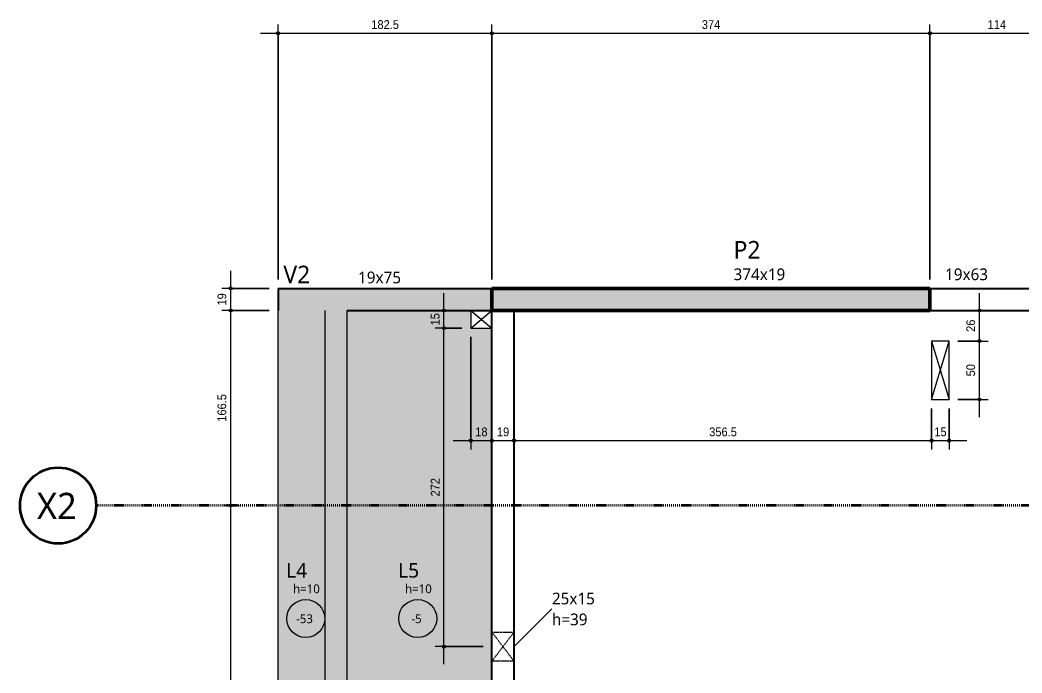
# Model space of a CAD drawing. Header units: centimetres. Extents: x -1897 to 22038, y -1268 to 84208.
# Drawn here: x -1897 to -1042, y 81 to 638 of the extents above; entities that cross this region are included whole.
import ezdxf

# ---------------------------------------------------------------- set-up
doc = ezdxf.new("R2010")
doc.units = ezdxf.units.CM
for name, pattern in [('Dash dot', [1.5875, 0.635, -0.47625, 0, -0.47625]), ('Hidden', [0.714375, 0.47625, -0.238125]), ('Traço', [0.635, 0.3175, -0.3175])]:
    doc.linetypes.add(name, pattern=pattern)
for name, color, linetype, lineweight in [('A-ANNO-DIMS', 7, 'Continuous', 9), ('A-ANNO-DIMS-50', 7, 'Continuous', 9), ('A-DETL', 7, 'Hidden', 18), ('A-FLOR', 7, 'Continuous', 18), ('A-FLOR-IDEN', 7, 'Continuous', 9), ('A-GENM', 7, 'Continuous', 18), ('A-GENM-HDLN', 7, 'Traço', 18), ('A-GENM-IDEN', 7, 'Continuous', 9), ('S-BEAM', 7, 'Continuous', 18), ('S-BEAM-IDEN', 7, 'Continuous', 9), ('S-COLS', 7, 'Continuous', 18), ('S-COLS-IDEN', 7, 'Continuous', 9), ('S-GRID', 7, 'Continuous', 9), ('S-GRID-IDEN', 7, 'Continuous', 9)]:
    doc.layers.add(name, color=color, linetype=linetype, lineweight=lineweight)
doc.styles.add('Arial_1', font='arial.ttf', dxfattribs={"width": 0.9, "height": 7.5})
doc.styles.add('Gadugi', font='gadugi.ttf', dxfattribs={"height": 15})
doc.styles.add('Gadugi_1', font='gadugi.ttf', dxfattribs={"height": 10})
doc.styles.add('Gadugi_3', font='gadugi.ttf', dxfattribs={"height": 7.5})
doc.styles.add('Gadugi_4', font='gadugi.ttf', dxfattribs={"height": 12.5})
doc.styles.add('Gadugi_5', font='gadugi.ttf', dxfattribs={"height": 22.5})
doc.dimstyles.new('PED_R80_1_5mm_ACIMA_As_ESQ__R00', dxfattribs={"dimscale": 30.48, "dimtxt": 7.651945, "dimasz": 0.328084, "dimexe": 0.246063, "dimexo": 0.246063, "dimgap": 0.049213, "dimtad": 1, "dimdec": 1, "dimrnd": 0.5, "dimdsep": 46, "dimtxsty": 'Arial_1', "dimblk1": 'DOTSMALL', "dimblk2": 'DOTSMALL', "dimsah": 1, "dimcen": 0.09, "dimdle": 0.492126, "dimazin": 0, "dimtfac": 1, "dimtdec": 4, "dimtix": 1, "dimtmove": 0, "dimatfit": 3, "dimfxl": 1, "dimtvp": 1, "dimtolj": 1, "dimtzin": 0, "dimarcsym": 2})
doc.dimstyles.new('PED_R80_1_5mm_ACIMA_As_ESQ__R00_3', dxfattribs={"dimscale": 30.48, "dimtxt": 7.651945, "dimasz": 0.328084, "dimexe": 0.246063, "dimexo": 0.246063, "dimgap": 0.049213, "dimtad": 1, "dimdec": 1, "dimrnd": 0.5, "dimdsep": 46, "dimtxsty": 'Arial_1', "dimblk1": 'DOTSMALL', "dimblk2": 'DOTSMALL', "dimsah": 1, "dimcen": 0.09, "dimdle": 0.492126, "dimazin": 0, "dimtfac": 1, "dimtdec": 4, "dimtix": 1, "dimtmove": 0, "dimatfit": 3, "dimfxl": 1, "dimtvp": 1, "dimtolj": 1, "dimtzin": 0, "dimarcsym": 2})

# ---------------------------------------------------------------- blocks, each defined once
blk = doc.blocks.new('PED_FURO_RETANGULAR_R04_2020 _INSTÂNCIA_ - FURO RET-3744103-PL K 100 - FORMA DO 6º PAVIMENTO')
at = {"layer": 'A-GENM-HDLN'}
for p, q in [((-12.5, -9.5), (-12.5, 9.5)), ((-12.49, 9.5), (12.49, -9.5)), ((-12.49, -9.5), (12.49, 9.5)), ((12.5, 9.5), (12.5, -9.5))]:
    blk.add_line(p, q, dxfattribs=at)
blk = doc.blocks.new('PED_TAG_LAJE_R01 - TÍTULO_ESPESSURA_REBAIXO-2413107-PL K 100 - FORMA DO 6º PAVIMENTO')
at = {"layer": 'A-FLOR-IDEN'}
blk.add_circle((-0.046, -0.667), 0.325, dxfattribs=at)
blk = doc.blocks.new('Eixo - X2-2173052-PL K 100 - FORMA DO 6º PAVIMENTO')
at = {"layer": 'S-GRID-IDEN', "color": 114, "lineweight": 35, "true_color": 0x00b050}
blk.add_circle((0, 0), 0.65, dxfattribs=at)
blk = doc.blocks.new('DIMBLOCK95-PL K 100 - FORMA DO 6º PAVIMENTO')
at = {"layer": 'A-ANNO-DIMS-50', "true_color": 0x000032}
h = blk.add_hatch(color=178, dxfattribs=at)
edge = h.paths.add_edge_path(flags=0)
edge.add_arc((-1677, 627), 1.25, 0, 360)
h = blk.add_hatch(color=178, dxfattribs=at)
edge = h.paths.add_edge_path(flags=0)
edge.add_arc((-1494.5, 627), 1.25, 0, 360)
at = {"layer": 'A-ANNO-DIMS-50', "color": 178, "true_color": 0x000032}
for p, q in [((-1677, 416.75), (-1677, 634.5)), ((-1494.5, 416.75), (-1494.5, 634.5)), ((-1692, 627), (-1494.5, 627)), ((-1677, 627), (-1677, 416.75)), ((-1494.5, 627), (-1494.5, 416.75))]:
    blk.add_line(p, q, dxfattribs=at)
for centre in [(-1677, 627), (-1494.5, 627)]:
    blk.add_circle(centre, 1.25, dxfattribs=at)
at = {"layer": 'A-ANNO-DIMS-50', "color": 0, "insert": (-1597.4, 638.23), "char_height": 7.5, "width": 27.9708, "attachment_point": 1, "line_spacing_factor": 0.941778, "style": 'Arial_1'}
blk.add_mtext('182.5', dxfattribs=at)
blk = doc.blocks.new('_DotSmall')
at = {"color": 0, "linetype": 'ByBlock', "const_width": 0.5}
blk.add_lwpolyline([(-0.0625, 0, 1), (0.0625, 0, 1)], format="xyb", close=True, dxfattribs=at)
blk = doc.blocks.new('DIMBLOCK96-PL K 100 - FORMA DO 6º PAVIMENTO')
at = {"layer": 'A-ANNO-DIMS-50', "true_color": 0x000032}
h = blk.add_hatch(color=178, dxfattribs=at)
edge = h.paths.add_edge_path(flags=0)
edge.add_arc((-1494.5, 627), 1.25, 0, 360)
h = blk.add_hatch(color=178, dxfattribs=at)
edge = h.paths.add_edge_path(flags=0)
edge.add_arc((-1120.5, 627), 1.25, 0, 360)
at = {"layer": 'A-ANNO-DIMS-50', "color": 178, "true_color": 0x000032}
for p, q in [((-1494.5, 416.75), (-1494.5, 634.5)), ((-1120.5, 416.75), (-1120.5, 634.5)), ((-1494.5, 627), (-1120.5, 627)), ((-1494.5, 627), (-1494.5, 416.75)), ((-1120.5, 627), (-1120.5, 416.75))]:
    blk.add_line(p, q, dxfattribs=at)
for centre in [(-1494.5, 627), (-1120.5, 627)]:
    blk.add_circle(centre, 1.25, dxfattribs=at)
at = {"layer": 'A-ANNO-DIMS-50', "color": 0, "insert": (-1315.27, 638.23), "char_height": 7.5, "width": 18.6472, "attachment_point": 1, "line_spacing_factor": 0.941778, "style": 'Arial_1'}
blk.add_mtext('374', dxfattribs=at)
blk = doc.blocks.new('DIMBLOCK97-PL K 100 - FORMA DO 6º PAVIMENTO')
at = {"layer": 'A-ANNO-DIMS-50', "true_color": 0x000032}
h = blk.add_hatch(color=178, dxfattribs=at)
edge = h.paths.add_edge_path(flags=0)
edge.add_arc((-1120.5, 627), 1.25, 0, 360)
h = blk.add_hatch(color=178, dxfattribs=at)
edge = h.paths.add_edge_path(flags=0)
edge.add_arc((-1006.5, 627), 1.25, 0, 360)
at = {"layer": 'A-ANNO-DIMS-50', "color": 178, "true_color": 0x000032}
for p, q in [((-1120.5, 416.75), (-1120.5, 634.5)), ((-1006.5, 573), (-1006.5, 634.5)), ((-1120.5, 627), (-1006.5, 627)), ((-1120.5, 627), (-1120.5, 416.75)), ((-1006.5, 627), (-1006.5, 573))]:
    blk.add_line(p, q, dxfattribs=at)
for centre in [(-1120.5, 627), (-1006.5, 627)]:
    blk.add_circle(centre, 1.25, dxfattribs=at)
at = {"layer": 'A-ANNO-DIMS-50', "color": 0, "insert": (-1071.27, 638.23), "char_height": 7.5, "width": 18.6472, "attachment_point": 1, "line_spacing_factor": 0.941778, "style": 'Arial_1'}
blk.add_mtext('114', dxfattribs=at)
blk = doc.blocks.new('DIMBLOCK110-PL K 100 - FORMA DO 6º PAVIMENTO')
at = {"layer": 'A-ANNO-DIMS-50', "true_color": 0x000032}
h = blk.add_hatch(color=178, dxfattribs=at)
edge = h.paths.add_edge_path(flags=0)
edge.add_arc((-1717.5, 409.25), 1.25, 0, 360)
h = blk.add_hatch(color=178, dxfattribs=at)
edge = h.paths.add_edge_path(flags=0)
edge.add_arc((-1717.5, 390.25), 1.25, 0, 360)
at = {"layer": 'A-ANNO-DIMS-50', "color": 178, "true_color": 0x000032}
for p, q in [((-1717.5, 424.25), (-1717.5, 390.25)), ((-1684.5, 409.25), (-1725, 409.25)), ((-1717.5, 409.25), (-1684.5, 409.25)), ((-1684.5, 390.25), (-1725, 390.25)), ((-1717.5, 390.25), (-1684.5, 390.25))]:
    blk.add_line(p, q, dxfattribs=at)
for centre in [(-1717.5, 409.25), (-1717.5, 390.25)]:
    blk.add_circle(centre, 1.25, dxfattribs=at)
at = {"layer": 'A-ANNO-DIMS-50', "color": 0, "insert": (-1728.74, 394.57), "char_height": 7.5, "width": 12.4315, "attachment_point": 1, "rotation": 90, "line_spacing_factor": 0.941778, "style": 'Arial_1'}
blk.add_mtext('19', dxfattribs=at)
blk = doc.blocks.new('DIMBLOCK111-PL K 100 - FORMA DO 6º PAVIMENTO')
at = {"layer": 'A-ANNO-DIMS-50', "true_color": 0x000032}
h = blk.add_hatch(color=178, dxfattribs=at)
edge = h.paths.add_edge_path(flags=0)
edge.add_arc((-1717.5, 390.25), 1.25, 0, 360)
h = blk.add_hatch(color=178, dxfattribs=at)
edge = h.paths.add_edge_path(flags=0)
edge.add_arc((-1717.5, 223.75), 1.25, 0, 360)
at = {"layer": 'A-ANNO-DIMS-50', "color": 178, "true_color": 0x000032}
for p, q in [((-1684.5, 390.25), (-1725, 390.25)), ((-1717.5, 390.25), (-1717.5, 223.75)), ((-1717.5, 390.25), (-1684.5, 390.25)), ((-1723.23, 223.75), (-1710, 223.75)), ((-1717.5, 223.75), (-1723.23, 223.75))]:
    blk.add_line(p, q, dxfattribs=at)
for centre in [(-1717.5, 390.25), (-1717.5, 223.75)]:
    blk.add_circle(centre, 1.25, dxfattribs=at)
at = {"layer": 'A-ANNO-DIMS-50', "color": 0, "insert": (-1728.74, 295.35), "char_height": 7.5, "width": 27.9708, "attachment_point": 1, "rotation": 90, "line_spacing_factor": 0.941778, "style": 'Arial_1'}
blk.add_mtext('166.5', dxfattribs=at)
blk = doc.blocks.new('DIMBLOCK112-PL K 100 - FORMA DO 6º PAVIMENTO')
at = {"layer": 'A-ANNO-DIMS-50', "true_color": 0x000032}
h = blk.add_hatch(color=178, dxfattribs=at)
edge = h.paths.add_edge_path(flags=0)
edge.add_arc((-1717.5, 223.75), 1.25, 0, 360)
h = blk.add_hatch(color=178, dxfattribs=at)
edge = h.paths.add_edge_path(flags=0)
edge.add_arc((-1717.5, -195.75), 1.25, 0, 360)
at = {"layer": 'A-ANNO-DIMS-50', "color": 178, "true_color": 0x000032}
for p, q in [((-1723.23, 223.75), (-1710, 223.75)), ((-1717.5, 223.75), (-1723.23, 223.75)), ((-1717.5, 223.75), (-1717.5, -195.75)), ((-1684.5, -195.75), (-1725, -195.75)), ((-1717.5, -195.75), (-1684.5, -195.75))]:
    blk.add_line(p, q, dxfattribs=at)
for centre in [(-1717.5, 223.75), (-1717.5, -195.75)]:
    blk.add_circle(centre, 1.25, dxfattribs=at)
at = {"layer": 'A-ANNO-DIMS-50', "color": 0, "insert": (-1728.74, 2.35), "char_height": 7.5, "width": 27.9708, "attachment_point": 1, "rotation": 90, "line_spacing_factor": 0.941778, "style": 'Arial_1'}
blk.add_mtext('419.5', dxfattribs=at)
blk = doc.blocks.new('DIMBLOCK298-PL K 100 - FORMA DO 6º PAVIMENTO')
at = {"layer": 'A-ANNO-DIMS-50', "true_color": 0x000032}
h = blk.add_hatch(color=178, dxfattribs=at)
edge = h.paths.add_edge_path(flags=0)
edge.add_arc((-1078.22, 364.28), 1.25, 0, 360)
h = blk.add_hatch(color=178, dxfattribs=at)
edge = h.paths.add_edge_path(flags=0)
edge.add_arc((-1078.22, 314.28), 1.25, 0, 360)
at = {"layer": 'A-ANNO-DIMS-50', "color": 178, "true_color": 0x000032}
for p, q in [((-1096.58, 364.28), (-1070.72, 364.28)), ((-1078.22, 364.28), (-1096.58, 364.28)), ((-1078.22, 299.28), (-1078.22, 364.28)), ((-1096.58, 314.28), (-1070.72, 314.28)), ((-1078.22, 314.28), (-1096.58, 314.28))]:
    blk.add_line(p, q, dxfattribs=at)
for centre in [(-1078.22, 364.28), (-1078.22, 314.28)]:
    blk.add_circle(centre, 1.25, dxfattribs=at)
at = {"layer": 'A-ANNO-DIMS-50', "color": 0, "insert": (-1089.46, 334.1), "char_height": 7.5, "width": 12.4315, "attachment_point": 1, "rotation": 90, "line_spacing_factor": 0.941778, "style": 'Arial_1'}
blk.add_mtext('50', dxfattribs=at)
blk = doc.blocks.new('DIMBLOCK299-PL K 100 - FORMA DO 6º PAVIMENTO')
at = {"layer": 'A-ANNO-DIMS-50', "true_color": 0x000032}
h = blk.add_hatch(color=178, dxfattribs=at)
edge = h.paths.add_edge_path(flags=0)
edge.add_arc((-1078.22, 390.25), 1.25, 0, 360)
h = blk.add_hatch(color=178, dxfattribs=at)
edge = h.paths.add_edge_path(flags=0)
edge.add_arc((-1078.22, 364.28), 1.25, 0, 360)
at = {"layer": 'A-ANNO-DIMS-50', "color": 178, "true_color": 0x000032}
for p, q in [((-1078.22, 364.28), (-1078.22, 405.25)), ((-1072.49, 390.25), (-1085.72, 390.25)), ((-1078.22, 390.25), (-1072.49, 390.25)), ((-1096.58, 364.28), (-1070.72, 364.28)), ((-1078.22, 364.28), (-1096.58, 364.28))]:
    blk.add_line(p, q, dxfattribs=at)
for centre in [(-1078.22, 390.25), (-1078.22, 364.28)]:
    blk.add_circle(centre, 1.25, dxfattribs=at)
at = {"layer": 'A-ANNO-DIMS-50', "color": 0, "insert": (-1089.46, 372.08), "char_height": 7.5, "width": 12.4315, "attachment_point": 1, "rotation": 90, "line_spacing_factor": 0.941778, "style": 'Arial_1'}
blk.add_mtext('26', dxfattribs=at)
blk = doc.blocks.new('DIMBLOCK300-PL K 100 - FORMA DO 6º PAVIMENTO')
at = {"layer": 'A-ANNO-DIMS-50', "true_color": 0x000032}
h = blk.add_hatch(color=178, dxfattribs=at)
edge = h.paths.add_edge_path(flags=0)
edge.add_arc((-1512.53, 279.21), 1.25, 0, 360)
h = blk.add_hatch(color=178, dxfattribs=at)
edge = h.paths.add_edge_path(flags=0)
edge.add_arc((-1494.5, 279.21), 1.25, 0, 360)
at = {"layer": 'A-ANNO-DIMS-50', "color": 178, "true_color": 0x000032}
for p, q in [((-1512.53, 367.83), (-1512.53, 271.71)), ((-1512.53, 279.21), (-1512.53, 367.83)), ((-1494.5, 273.47), (-1494.5, 286.71)), ((-1527.53, 279.21), (-1494.5, 279.21)), ((-1494.5, 279.21), (-1494.5, 273.47))]:
    blk.add_line(p, q, dxfattribs=at)
for centre in [(-1512.53, 279.21), (-1494.5, 279.21)]:
    blk.add_circle(centre, 1.25, dxfattribs=at)
at = {"layer": 'A-ANNO-DIMS-50', "color": 0, "insert": (-1508.69, 290.44), "char_height": 7.5, "width": 12.4315, "attachment_point": 1, "line_spacing_factor": 0.941778, "style": 'Arial_1'}
blk.add_mtext('18', dxfattribs=at)
blk = doc.blocks.new('DIMBLOCK301-PL K 100 - FORMA DO 6º PAVIMENTO')
at = {"layer": 'A-ANNO-DIMS-50', "true_color": 0x000032}
h = blk.add_hatch(color=178, dxfattribs=at)
edge = h.paths.add_edge_path(flags=0)
edge.add_arc((-1494.5, 279.21), 1.25, 0, 360)
h = blk.add_hatch(color=178, dxfattribs=at)
edge = h.paths.add_edge_path(flags=0)
edge.add_arc((-1475.5, 279.21), 1.25, 0, 360)
at = {"layer": 'A-ANNO-DIMS-50', "color": 178, "true_color": 0x000032}
for p, q in [((-1494.5, 273.47), (-1494.5, 286.71)), ((-1475.5, 273.47), (-1475.5, 286.71)), ((-1494.5, 279.21), (-1475.5, 279.21)), ((-1494.5, 279.21), (-1494.5, 273.47)), ((-1475.5, 279.21), (-1475.5, 273.47))]:
    blk.add_line(p, q, dxfattribs=at)
for centre in [(-1494.5, 279.21), (-1475.5, 279.21)]:
    blk.add_circle(centre, 1.25, dxfattribs=at)
at = {"layer": 'A-ANNO-DIMS-50', "color": 0, "insert": (-1490.18, 290.44), "char_height": 7.5, "width": 12.4315, "attachment_point": 1, "line_spacing_factor": 0.941778, "style": 'Arial_1'}
blk.add_mtext('19', dxfattribs=at)
blk = doc.blocks.new('DIMBLOCK302-PL K 100 - FORMA DO 6º PAVIMENTO')
at = {"layer": 'A-ANNO-DIMS-50', "true_color": 0x000032}
h = blk.add_hatch(color=178, dxfattribs=at)
edge = h.paths.add_edge_path(flags=0)
edge.add_arc((-1475.5, 279.21), 1.25, 0, 360)
h = blk.add_hatch(color=178, dxfattribs=at)
edge = h.paths.add_edge_path(flags=0)
edge.add_arc((-1119.08, 279.21), 1.25, 0, 360)
at = {"layer": 'A-ANNO-DIMS-50', "color": 178, "true_color": 0x000032}
for p, q in [((-1119.08, 306.78), (-1119.08, 271.71)), ((-1119.08, 279.21), (-1119.08, 306.78)), ((-1475.5, 273.47), (-1475.5, 286.71)), ((-1475.5, 279.21), (-1119.08, 279.21)), ((-1475.5, 279.21), (-1475.5, 273.47))]:
    blk.add_line(p, q, dxfattribs=at)
for centre in [(-1475.5, 279.21), (-1119.08, 279.21)]:
    blk.add_circle(centre, 1.25, dxfattribs=at)
at = {"layer": 'A-ANNO-DIMS-50', "color": 0, "insert": (-1308.94, 290.44), "char_height": 7.5, "width": 27.9708, "attachment_point": 1, "line_spacing_factor": 0.941778, "style": 'Arial_1'}
blk.add_mtext('356.5', dxfattribs=at)
blk = doc.blocks.new('DIMBLOCK303-PL K 100 - FORMA DO 6º PAVIMENTO')
at = {"layer": 'A-ANNO-DIMS-50', "true_color": 0x000032}
h = blk.add_hatch(color=178, dxfattribs=at)
edge = h.paths.add_edge_path(flags=0)
edge.add_arc((-1119.08, 279.21), 1.25, 0, 360)
h = blk.add_hatch(color=178, dxfattribs=at)
edge = h.paths.add_edge_path(flags=0)
edge.add_arc((-1104.08, 279.21), 1.25, 0, 360)
at = {"layer": 'A-ANNO-DIMS-50', "color": 178, "true_color": 0x000032}
for p, q in [((-1119.08, 306.78), (-1119.08, 271.71)), ((-1119.08, 279.21), (-1119.08, 306.78)), ((-1104.08, 306.78), (-1104.08, 271.71)), ((-1104.08, 279.21), (-1104.08, 306.78)), ((-1119.08, 279.21), (-1089.08, 279.21))]:
    blk.add_line(p, q, dxfattribs=at)
for centre in [(-1119.08, 279.21), (-1104.08, 279.21)]:
    blk.add_circle(centre, 1.25, dxfattribs=at)
at = {"layer": 'A-ANNO-DIMS-50', "color": 0, "insert": (-1116.76, 290.44), "char_height": 7.5, "width": 12.4315, "attachment_point": 1, "line_spacing_factor": 0.941778, "style": 'Arial_1'}
blk.add_mtext('15', dxfattribs=at)
blk = doc.blocks.new('DIMBLOCK304-PL K 100 - FORMA DO 6º PAVIMENTO')
at = {"layer": 'A-ANNO-DIMS-50', "true_color": 0x000032}
h = blk.add_hatch(color=178, dxfattribs=at)
edge = h.paths.add_edge_path(flags=0)
edge.add_arc((-1535.41, 375.33), 1.25, 0, 360)
h = blk.add_hatch(color=178, dxfattribs=at)
edge = h.paths.add_edge_path(flags=0)
edge.add_arc((-1535.41, 103.3), 1.25, 0, 360)
at = {"layer": 'A-ANNO-DIMS-50', "color": 178, "true_color": 0x000032}
for p, q in [((-1520.03, 375.33), (-1542.91, 375.33)), ((-1535.41, 88.3), (-1535.41, 375.33)), ((-1535.41, 375.33), (-1520.03, 375.33)), ((-1502, 103.3), (-1542.91, 103.3)), ((-1535.41, 103.3), (-1502, 103.3))]:
    blk.add_line(p, q, dxfattribs=at)
for centre in [(-1535.41, 375.33), (-1535.41, 103.3)]:
    blk.add_circle(centre, 1.25, dxfattribs=at)
at = {"layer": 'A-ANNO-DIMS-50', "color": 0, "insert": (-1546.65, 231.55), "char_height": 7.5, "width": 18.6472, "attachment_point": 1, "rotation": 90, "line_spacing_factor": 0.941778, "style": 'Arial_1'}
blk.add_mtext('272', dxfattribs=at)
blk = doc.blocks.new('DIMBLOCK305-PL K 100 - FORMA DO 6º PAVIMENTO')
at = {"layer": 'A-ANNO-DIMS-50', "true_color": 0x000032}
h = blk.add_hatch(color=178, dxfattribs=at)
edge = h.paths.add_edge_path(flags=0)
edge.add_arc((-1535.41, 390.25), 1.25, 0, 360)
h = blk.add_hatch(color=178, dxfattribs=at)
edge = h.paths.add_edge_path(flags=0)
edge.add_arc((-1535.41, 375.33), 1.25, 0, 360)
at = {"layer": 'A-ANNO-DIMS-50', "color": 178, "true_color": 0x000032}
for p, q in [((-1535.41, 375.33), (-1535.41, 405.25)), ((-1529.68, 390.25), (-1542.91, 390.25)), ((-1535.41, 390.25), (-1529.68, 390.25)), ((-1520.03, 375.33), (-1542.91, 375.33)), ((-1535.41, 375.33), (-1520.03, 375.33))]:
    blk.add_line(p, q, dxfattribs=at)
for centre in [(-1535.41, 390.25), (-1535.41, 375.33)]:
    blk.add_circle(centre, 1.25, dxfattribs=at)
at = {"layer": 'A-ANNO-DIMS-50', "color": 0, "insert": (-1546.65, 377.61), "char_height": 7.5, "width": 12.4315, "attachment_point": 1, "rotation": 90, "line_spacing_factor": 0.941778, "style": 'Arial_1'}
blk.add_mtext('15', dxfattribs=at)

msp = doc.modelspace()

# ---------------------------------------------------------------- hatches: boundary and pattern name
at = {"layer": 'A-DETL', "linetype": 'Continuous', "true_color": 0xccffcc}
msp.add_hatch(color=254, dxfattribs=at).paths.add_polyline_path([(-1637, -195.75), (-1618, -195.75), (-1618, 390.25), (-1637, 390.25)], flags=0)
at = {"layer": 'A-FLOR', "true_color": 0xe6b8b7}
msp.add_hatch(color=9, dxfattribs=at).paths.add_polyline_path([(-1677, -195.75), (-1637, -195.75), (-1637, 390.25), (-1677, 390.25)], flags=0)
at = {"layer": 'A-FLOR', "true_color": 0xd9d9d9}
msp.add_hatch(color=254, dxfattribs=at).paths.add_polyline_path([(-1494.5, -195.75), (-1494.5, 375.33), (-1512.53, 375.33), (-1512.53, 390.25), (-1618, 390.25), (-1618, -195.75)], flags=0)
at = {"layer": 'S-BEAM', "true_color": 0xccffcc}
msp.add_hatch(color=254, dxfattribs=at).paths.add_polyline_path([(-1494.5, 390.25), (-1494.5, 409.25), (-1677, 409.25), (-1677, 390.25), (-1618, 390.25)], flags=0)
at = {"layer": 'S-COLS', "true_color": 0x808080}
msp.add_hatch(color=8, dxfattribs=at).paths.add_polyline_path([(-1494.5, 390.25), (-1120.5, 390.25), (-1120.5, 409.25), (-1494.5, 409.25)], flags=0)

# ---------------------------------------------------------------- linework, layer by layer
at = {"lineweight": 18}
for p, q in [((-1512.53, 375.33), (-1494.5, 390.25)), ((-1512.52, 390.25), (-1494.5, 375.33)), ((-1119.08, 314.3), (-1104.09, 364.26)), ((-1119.08, 364.26), (-1104.09, 314.3))]:
    msp.add_line(p, q, dxfattribs=at)
at = {"layer": 'A-DETL'}
for p, q in [((-1637, 390.25), (-1637, -195.75)), ((-1618, -195.75), (-1618, 390.25)), ((-1618, -195.75), (-1618, 390.25))]:
    msp.add_line(p, q, dxfattribs=at)
at = {"layer": 'A-FLOR'}
for p, q in [((-1677, -195.75), (-1677, 390.25)), ((-1512.53, 390.25), (-1512.53, 375.33)), ((-1512.53, 375.33), (-1494.5, 375.33)), ((-1104.08, 364.28), (-1119.08, 364.28)), ((-1119.08, 364.28), (-1119.08, 314.28)), ((-1104.08, 314.28), (-1104.08, 364.28)), ((-1119.08, 314.28), (-1104.08, 314.28))]:
    msp.add_line(p, q, dxfattribs=at)
at = {"layer": 'A-GENM-IDEN'}
msp.add_line((-1475.5, 103.3), (-1443.24, 135.63), dxfattribs=at)
at = {"layer": 'S-BEAM', "lineweight": 25}
for p, q in [((-1677, 409.25), (-1677, 390.25)), ((-1677, 409.25), (-1494.5, 409.25)), ((-1120.5, 409.25), (-295, 409.25)), ((-1618, 390.25), (-1494.5, 390.25)), ((-1494.5, -195.75), (-1494.5, 390.25)), ((-1475.5, -195.75), (-1475.5, 390.25)), ((-1120.5, 390.25), (-714, 390.25))]:
    msp.add_line(p, q, dxfattribs=at)
at = {"layer": 'S-COLS', "lineweight": 50}
for p, q in [((-1494.5, 390.25), (-1494.5, 409.25)), ((-1494.5, 409.25), (-1120.5, 409.25)), ((-1120.5, 409.25), (-1120.5, 390.25)), ((-1120.5, 390.25), (-1494.5, 390.25))]:
    msp.add_line(p, q, dxfattribs=at)
at = {"layer": 'S-GRID', "color": 114, "linetype": 'Dash dot', "lineweight": 35, "true_color": 0x00b050}
msp.add_line((1840.12, 223.75), (-1832.27, 223.75), dxfattribs=at)

# ---------------------------------------------------------------- block references
at = {"layer": 'A-FLOR-IDEN', "xscale": 49.99999999999998, "yscale": 49.99999999999998, "zscale": 49.99999999999998}
for p in [(-1651.04, 160.66), (-1555.46, 160.66)]:
    msp.add_blockref('PED_TAG_LAJE_R01 - TÍTULO_ESPESSURA_REBAIXO-2413107-PL K 100 - FORMA DO 6º PAVIMENTO', p, dxfattribs=at)
at = {"layer": 'A-GENM', "linetype": 'Traço', "rotation": 89.9999999999999}
msp.add_blockref('PED_FURO_RETANGULAR_R04_2020 _INSTÂNCIA_ - FURO RET-3744103-PL K 100 - FORMA DO 6º PAVIMENTO', (-1485, 103.3), dxfattribs=at)
at = {"layer": 'S-GRID-IDEN', "color": 114, "true_color": 0x00b050, "xscale": 49.99999999999998, "yscale": 49.99999999999998, "zscale": 49.99999999999998, "rotation": 90}
msp.add_blockref('Eixo - X2-2173052-PL K 100 - FORMA DO 6º PAVIMENTO', (-1864.77, 223.75), dxfattribs=at)

# ---------------------------------------------------------------- texts
at = {"layer": 'A-FLOR-IDEN', "attachment_point": 1}
for s, insert, char_height, width, style in [('L4', (-1670.06, 174.75), 12.5, 21.6456, 'Gadugi_4'), ('L5', (-1574.48, 174.75), 12.5, 21.6456, 'Gadugi_4'), ('h=10', (-1664.16, 156.46), 7.5, 29.6624, 'Gadugi_3'), ('h=10', (-1568.58, 156.46), 7.5, 29.6624, 'Gadugi_3'), ('-53', (-1661.58, 130.89), 7.5, 18.8397, 'Gadugi_3'), ('-5', (-1563.17, 130.89), 7.5, 12.0253, 'Gadugi_3')]:
    msp.add_mtext(s, dxfattribs=dict(at, insert=insert, char_height=char_height, width=width, style=style))
at = {"layer": 'A-GENM-IDEN', "char_height": 10, "attachment_point": 1, "style": 'Gadugi_1'}
for s, insert, width in [('25x15', (-1443.24, 149.42), 44.8945), ('h=39', (-1443.24, 131.57), 39.6835)]:
    msp.add_mtext(s, dxfattribs=dict(at, insert=insert, width=width))
at = {"layer": 'S-BEAM-IDEN', "attachment_point": 1}
for s, insert, char_height, width, style in [('V2', (-1672.44, 428.6), 15, 30.0633, 'Gadugi'), ('19x75', (-1608.73, 423.57), 10, 44.8945, 'Gadugi_1'), ('19x63', (-1107.61, 426.23), 10, 44.8945, 'Gadugi_1')]:
    msp.add_mtext(s, dxfattribs=dict(at, insert=insert, char_height=char_height, width=width, style=style))
at = {"layer": 'S-COLS-IDEN', "attachment_point": 1}
for s, insert, char_height, width, style in [('P2', (-1288.16, 449.72), 15, 28.4599, 'Gadugi'), ('374x19', (-1288.16, 426.23), 10, 54.1139, 'Gadugi_1')]:
    msp.add_mtext(s, dxfattribs=dict(at, insert=insert, char_height=char_height, width=width, style=style))
at = {"layer": 'S-GRID-IDEN', "color": 114, "true_color": 0x00b050, "insert": (-1882.85, 234.66), "char_height": 22.5, "width": 43.692, "attachment_point": 1, "style": 'Gadugi_5'}
msp.add_mtext('X2', dxfattribs=at)

# ---------------------------------------------------------------- dimensions: what is measured, and where the dimension line sits
at = {"layer": 'A-ANNO-DIMS', "color": 178, "true_color": 0x000032}
for base, p1, p2, dimstyle, override, picture, middle in [((-1494.5, 627), (-1677, 409.25), (-1494.5, 409.25), 'PED_R80_1_5mm_ACIMA_As_ESQ__R00', {"dimpost": '<>', "dimfxl": 182.5}, 'DIMBLOCK95-PL K 100 - FORMA DO 6º PAVIMENTO', (-1585.75, 632.32)), ((-1120.5, 627), (-1494.5, 409.25), (-1120.5, 409.25), 'PED_R80_1_5mm_ACIMA_As_ESQ__R00', {"dimpost": '<>', "dimfxl": 374}, 'DIMBLOCK96-PL K 100 - FORMA DO 6º PAVIMENTO', (-1307.5, 632.33)), ((-1006.5, 627), (-1120.5, 409.25), (-1006.5, 580.5), 'PED_R80_1_5mm_ACIMA_As_ESQ__R00', {"dimpost": '<>', "dimfxl": 205.727024}, 'DIMBLOCK97-PL K 100 - FORMA DO 6º PAVIMENTO', (-1063.5, 632.26)), ((-1494.5, 279.21), (-1512.53, 375.33), (-1494.5, 280.97), 'PED_R80_1_5mm_ACIMA_As_ESQ__R00_3', {"dimpost": '<>', "dimfxl": 96.064823}, 'DIMBLOCK300-PL K 100 - FORMA DO 6º PAVIMENTO', (-1503.51, 284.54)), ((-1119.08, 279.21), (-1475.5, 280.97), (-1119.08, 314.28), 'PED_R80_1_5mm_ACIMA_As_ESQ__R00_3', {"dimpost": '<>', "dimfxl": 357.97233}, 'DIMBLOCK302-PL K 100 - FORMA DO 6º PAVIMENTO', (-1297.29, 284.54)), ((-1104.08, 279.21), (-1119.08, 314.28), (-1104.08, 314.28), 'PED_R80_1_5mm_ACIMA_As_ESQ__R00_3', {"dimpost": '<>', "dimfxl": 15}, 'DIMBLOCK303-PL K 100 - FORMA DO 6º PAVIMENTO', (-1111.58, 284.54)), ((-1475.5, 279.21), (-1494.5, 280.97), (-1475.5, 280.97), 'PED_R80_1_5mm_ACIMA_As_ESQ__R00_3', {"dimpost": '<>', "dimfxl": 19}, 'DIMBLOCK301-PL K 100 - FORMA DO 6º PAVIMENTO', (-1485, 284.54))]:
    dim = msp.add_linear_dim(base=base, p1=p1, p2=p2, dimstyle=dimstyle, override=override, dxfattribs=at)
    dim.commit()
    dim.dimension.update_dxf_attribs({"geometry": picture, "text_midpoint": middle})
for base, p1, p2, dimstyle, override, picture, middle in [((-1717.5, 390.25), (-1677, 409.25), (-1677, 390.25), 'PED_R80_1_5mm_ACIMA_As_ESQ__R00', {"dimpost": '<>', "dimfxl": 19}, 'DIMBLOCK110-PL K 100 - FORMA DO 6º PAVIMENTO', (-1722.83, 399.75)), ((-1535.41, 390.25), (-1512.53, 375.33), (-1537.18, 390.25), 'PED_R80_1_5mm_ACIMA_As_ESQ__R00_3', {"dimpost": '<>', "dimfxl": 28.812273}, 'DIMBLOCK305-PL K 100 - FORMA DO 6º PAVIMENTO', (-1540.74, 382.79)), ((-1078.22, 390.25), (-1104.08, 364.28), (-1079.99, 390.25), 'PED_R80_1_5mm_ACIMA_As_ESQ__R00_3', {"dimpost": '<>', "dimfxl": 35.423523}, 'DIMBLOCK299-PL K 100 - FORMA DO 6º PAVIMENTO', (-1083.55, 377.26)), ((-1717.5, 223.75), (-1677, 390.25), (-1715.73, 223.75), 'PED_R80_1_5mm_ACIMA_As_ESQ__R00', {"dimpost": '<>', "dimfxl": 170.946087}, 'DIMBLOCK111-PL K 100 - FORMA DO 6º PAVIMENTO', (-1722.83, 307)), ((-1535.41, 375.33), (-1494.5, 103.3), (-1512.53, 375.33), 'PED_R80_1_5mm_ACIMA_As_ESQ__R00_3', {"dimpost": '<>', "dimfxl": 272.631941}, 'DIMBLOCK304-PL K 100 - FORMA DO 6º PAVIMENTO', (-1540.68, 239.31)), ((-1078.22, 364.28), (-1104.08, 314.28), (-1104.08, 364.28), 'PED_R80_1_5mm_ACIMA_As_ESQ__R00_3', {"dimpost": '<>', "dimfxl": 50}, 'DIMBLOCK298-PL K 100 - FORMA DO 6º PAVIMENTO', (-1083.55, 339.28)), ((-1717.5, -195.75), (-1715.73, 223.75), (-1677, -195.75), 'PED_R80_1_5mm_ACIMA_As_ESQ__R00', {"dimpost": '<>', "dimfxl": 421.284419}, 'DIMBLOCK112-PL K 100 - FORMA DO 6º PAVIMENTO', (-1722.83, 14))]:
    dim = msp.add_linear_dim(base=base, p1=p1, p2=p2, angle=90, dimstyle=dimstyle, override=override, dxfattribs=at)
    dim.commit()
    dim.dimension.update_dxf_attribs({"geometry": picture, "text_midpoint": middle})

doc.saveas('drawing.dxf')
